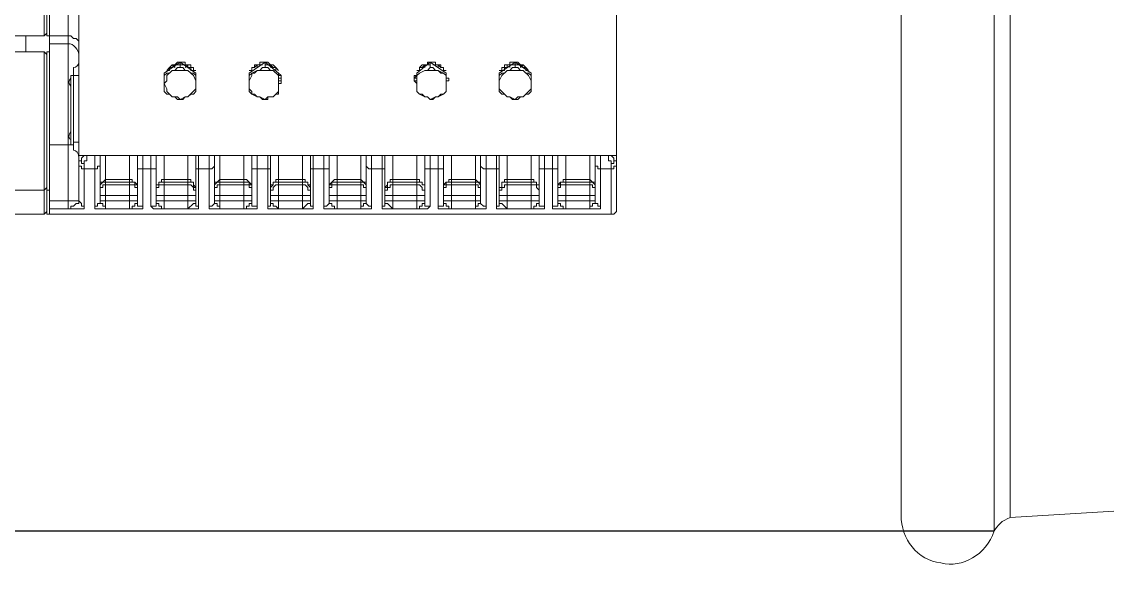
# Model space of a CAD drawing. Header units: millimetres. Extents: x 25083 to 52777, y 24772 to 45779.
# Drawn here: x 46741.4 to 46892.9, y 38468 to 38544.3 of the extents above; entities that cross this region are included whole.
import ezdxf

# ---------------------------------------------------------------- set-up
doc = ezdxf.new("R2010")
doc.units = ezdxf.units.MM

# ---------------------------------------------------------------- blocks, each defined once
blk = doc.blocks.new('zw$F4C5')
blk.add_line((289.66, 5.2), (766.86, 5.2))
at = {"color": 7, "lineweight": 5}
for points in [[(766.86, 316.4), (766.86, 5.2)], [(753.86, 314.17), (753.86, 7.43)], [(769.08, 314.54), (769.08, 7.06)], [(714.12, 49.76), (714.12, 98.78)], [(635.02, 49.39), (635.02, 98.41)], [(634.28, 74.27), (634.28, 96.92)], [(634.65, 96.92), (634.65, 74.27)], [(637.62, 50.13), (637.62, 79.1)], [(639.11, 51.25), (639.11, 78.73)], [(634.28, 74.27), (630.2, 74.27)], [(631.68, 74.27), (631.68, 72.04)], [(634.65, 74.64), (634.28, 74.27)], [(635.02, 74.27), (634.65, 74.27)], [(635.02, 74.27), (637.62, 74.27)], [(639.11, 73.16), (639.11, 73.53), (638.74, 73.9), (638.37, 73.9), (637.99, 74.27), (637.62, 74.27)], [(637.62, 73.16), (635.02, 73.16)], [(634.28, 72.04), (629.82, 72.04)], [(634.65, 71.67), (634.28, 72.04)], [(634.28, 49.39), (634.28, 72.04)], [(634.65, 72.04), (635.02, 72.04)], [(634.65, 72.04), (634.65, 49.39)], [(638.37, 58.3), (638.37, 69.82)], [(653.22, 70.56), (650.99, 69.07)], [(651.74, 69.82), (651.36, 69.44)], [(651.74, 69.82), (651.36, 69.44)], [(652.11, 69.82), (651.74, 69.82), (651.36, 69.44)], [(652.11, 70.19), (651.74, 69.82)], [(651.74, 69.82), (652.11, 69.82), (652.48, 70.19)], [(652.11, 69.82), (651.74, 69.82)], [(651.74, 69.82), (651.74, 69.44)], [(652.11, 70.19), (652.48, 69.82)], [(652.85, 70.19), (652.11, 70.19)], [(652.85, 70.19), (652.11, 70.19)], [(652.48, 70.19), (652.11, 70.19)], [(653.22, 69.82), (652.85, 69.82), (652.48, 69.44), (652.11, 69.44)], [(653.22, 70.56), (652.85, 70.56), (652.48, 70.19)], [(652.48, 70.19), (652.85, 70.19)], [(652.48, 70.19), (652.48, 69.82)], [(653.22, 70.19), (652.85, 70.19)], [(653.22, 70.19), (652.85, 70.19)], [(653.59, 70.56), (653.22, 70.56)], [(653.22, 70.56), (655.45, 69.07)], [(653.22, 69.82), (653.22, 70.56)], [(653.59, 70.19), (653.22, 70.19)], [(653.59, 70.19), (653.22, 70.19)], [(654.33, 69.44), (653.96, 69.44), (653.59, 69.82), (653.22, 69.82)], [(653.96, 70.19), (653.96, 70.56), (653.59, 70.56)], [(653.59, 70.19), (653.96, 70.19)], [(654.33, 70.19), (653.96, 70.19)], [(654.33, 70.19), (653.96, 70.19)], [(654.33, 70.19), (653.96, 70.19)], [(654.33, 70.19), (653.96, 70.19)], [(654.33, 70.19), (653.96, 69.82)], [(654.33, 69.82), (654.33, 70.19)], [(654.71, 70.19), (654.33, 70.19)], [(654.33, 69.82), (654.33, 70.19)], [(654.33, 69.82), (654.71, 69.82)], [(654.71, 69.82), (654.71, 70.19)], [(654.71, 69.44), (654.71, 69.82)], [(655.08, 69.82), (654.71, 69.82)], [(655.08, 69.44), (655.08, 69.82), (654.71, 69.82)], [(655.08, 69.44), (655.08, 69.82), (654.71, 69.82)], [(655.08, 69.44), (655.08, 69.82)], [(665.1, 70.56), (662.88, 69.07)], [(663.25, 69.82), (663.25, 69.44)], [(663.25, 69.82), (663.25, 69.44)], [(663.62, 69.82), (663.25, 69.82)], [(663.62, 69.82), (663.25, 69.82), (663.25, 69.44)], [(663.62, 69.82), (663.25, 69.82)], [(663.62, 69.82), (663.25, 69.82), (663.25, 69.44)], [(663.62, 70.19), (663.99, 70.19)], [(663.62, 70.19), (663.62, 69.82)], [(663.62, 69.82), (663.99, 70.19)], [(663.99, 70.19), (663.62, 70.19)], [(664.36, 70.19), (663.62, 70.19)], [(664.36, 70.19), (663.99, 70.19)], [(663.99, 70.19), (663.99, 69.82)], [(663.99, 70.19), (663.99, 69.82)], [(664.36, 70.19), (663.99, 70.19)], [(664.36, 70.19), (663.99, 70.19)], [(665.1, 69.82), (664.73, 69.82), (664.36, 69.44), (663.99, 69.44)], [(664.73, 70.56), (664.36, 70.56), (664.36, 70.19)], [(664.36, 70.19), (664.73, 70.19)], [(665.1, 70.56), (664.73, 70.56)], [(665.85, 70.19), (665.48, 70.56), (665.1, 70.56)], [(665.1, 70.56), (666.96, 69.07)], [(665.1, 69.82), (665.1, 70.56)], [(665.48, 70.19), (665.1, 70.19)], [(665.48, 70.19), (665.1, 70.19)], [(666.22, 69.44), (665.85, 69.44), (665.48, 69.82), (665.1, 69.82)], [(665.48, 70.19), (665.85, 70.19)], [(665.85, 70.19), (665.48, 70.19)], [(666.22, 70.19), (665.48, 70.19)], [(665.85, 70.19), (665.48, 70.19)], [(666.22, 70.19), (665.85, 70.19)], [(666.22, 69.82), (665.85, 70.19)], [(666.22, 70.19), (665.85, 70.19)], [(665.85, 70.19), (665.85, 69.82)], [(665.85, 69.82), (665.85, 70.19)], [(666.59, 69.82), (666.22, 70.19)], [(666.59, 69.82), (666.22, 69.82)], [(666.59, 69.44), (666.59, 69.82), (666.22, 69.82)], [(666.59, 69.44), (666.59, 69.82), (666.22, 69.82)], [(666.59, 69.82), (666.22, 69.82)], [(666.59, 69.44), (666.59, 69.82)], [(666.96, 69.44), (666.59, 69.82)], [(688.13, 70.56), (686.27, 69.07)], [(687.01, 70.19), (686.64, 69.82)], [(686.64, 69.82), (687.01, 69.82), (687.39, 70.19)], [(687.01, 69.82), (686.64, 69.82)], [(686.64, 69.82), (686.64, 69.44)], [(686.64, 69.82), (686.64, 69.44)], [(687.01, 69.82), (686.64, 69.82), (686.64, 69.44)], [(687.01, 69.82), (686.64, 69.82)], [(686.64, 69.82), (686.64, 69.44)], [(687.39, 70.19), (687.01, 70.19)], [(687.76, 70.19), (687.01, 70.19)], [(687.76, 70.19), (687.01, 70.19)], [(687.76, 70.19), (687.39, 70.19)], [(687.39, 70.19), (687.39, 69.82)], [(687.39, 70.19), (687.39, 69.82)], [(687.76, 70.19), (687.39, 70.19)], [(688.13, 69.82), (687.76, 69.44), (687.39, 69.44)], [(688.13, 70.56), (687.76, 70.56), (687.76, 70.19)], [(687.76, 70.19), (688.13, 70.19)], [(688.5, 70.56), (688.13, 70.56)], [(688.13, 70.56), (690.36, 69.07)], [(688.13, 69.82), (688.13, 70.56)], [(689.24, 69.44), (688.87, 69.44), (688.5, 69.82), (688.13, 69.82)], [(688.87, 70.19), (688.87, 70.56), (688.5, 70.56)], [(688.5, 70.19), (688.87, 70.19)], [(689.24, 70.19), (688.87, 70.19)], [(689.61, 70.19), (688.87, 70.19)], [(689.61, 70.19), (688.87, 70.19)], [(689.24, 70.19), (688.87, 70.19)], [(689.61, 69.82), (689.24, 70.19)], [(689.61, 70.19), (689.24, 70.19)], [(689.24, 70.19), (689.24, 69.82)], [(689.24, 69.82), (689.24, 70.19)], [(689.61, 69.82), (689.61, 70.19)], [(689.99, 69.82), (689.61, 69.82)], [(689.99, 69.44), (689.99, 69.82), (689.61, 69.82)], [(689.99, 69.82), (689.61, 69.82)], [(689.99, 69.44), (689.99, 69.82), (689.61, 69.82)], [(689.99, 69.44), (689.99, 69.82)], [(690.36, 69.44), (689.99, 69.44), (689.99, 69.82)], [(700.01, 70.56), (697.78, 69.07)], [(698.15, 69.82), (698.15, 69.44)], [(698.15, 69.82), (698.15, 69.44)], [(698.53, 69.82), (698.15, 69.82)], [(698.53, 69.82), (698.15, 69.82), (698.15, 69.44)], [(698.53, 69.82), (698.15, 69.82)], [(698.9, 70.19), (698.53, 70.19)], [(698.53, 70.19), (698.53, 69.82)], [(698.53, 69.82), (698.9, 69.82), (698.9, 70.19)], [(698.53, 69.82), (698.53, 69.44)], [(698.9, 70.19), (698.9, 69.82)], [(699.27, 70.19), (698.9, 70.19)], [(699.27, 70.19), (698.9, 70.19)], [(699.27, 70.19), (698.9, 70.19)], [(699.27, 70.19), (698.9, 70.19)], [(700.01, 69.82), (699.64, 69.82), (699.27, 69.44), (698.9, 69.44)], [(699.64, 70.56), (699.27, 70.56), (699.27, 70.19)], [(699.27, 70.19), (699.64, 70.19)], [(699.27, 70.19), (699.27, 69.82)], [(700.01, 70.56), (699.64, 70.56)], [(700.01, 70.19), (699.64, 70.19)], [(700.01, 70.19), (699.64, 70.19)], [(700.75, 70.19), (700.38, 70.56), (700.01, 70.56)], [(700.01, 70.56), (702.24, 69.07)], [(700.01, 69.82), (700.01, 70.56)], [(700.38, 70.19), (700.01, 70.19)], [(700.38, 70.19), (700.01, 70.19)], [(701.13, 69.44), (700.75, 69.44), (700.38, 69.82), (700.01, 69.82)], [(700.38, 70.19), (700.75, 70.19)], [(700.75, 70.19), (700.38, 70.19)], [(701.13, 70.19), (700.38, 70.19)], [(701.13, 70.19), (700.75, 70.19)], [(701.13, 70.19), (700.75, 70.19)], [(701.13, 69.82), (700.75, 70.19)], [(700.75, 70.19), (700.75, 69.82)], [(700.75, 69.82), (701.13, 70.19)], [(701.5, 69.82), (701.13, 70.19)], [(701.5, 69.82), (701.13, 69.82)], [(701.5, 69.44), (701.5, 69.82), (701.13, 69.82)], [(701.87, 69.44), (701.5, 69.82), (701.13, 69.82)], [(701.87, 69.44), (701.5, 69.82)], [(701.87, 69.44), (701.5, 69.82)], [(637.99, 68.7), (638.37, 68.7)], [(637.99, 68.7), (637.99, 59.05)], [(639.11, 68.7), (638.37, 68.7)], [(650.99, 67.59), (651.36, 67.96), (651.36, 68.7), (652.11, 69.44)], [(652.11, 69.44), (651.74, 69.07), (651.36, 69.07), (650.99, 68.7)], [(650.99, 66.47), (650.99, 69.07)], [(650.99, 69.07), (650.99, 68.7)], [(650.99, 68.7), (650.99, 68.33)], [(650.99, 68.7), (650.99, 68.33)], [(650.99, 68.7), (650.99, 68.33)], [(650.99, 68.33), (650.99, 68.7)], [(650.99, 68.33), (650.99, 67.96)], [(651.36, 69.44), (651.74, 69.44)], [(652.11, 69.44), (654.33, 69.44)], [(655.45, 68.7), (655.08, 69.07), (654.71, 69.07), (654.33, 69.44)], [(654.33, 69.44), (655.08, 68.7), (655.45, 67.96), (655.45, 67.59)], [(655.08, 69.44), (654.71, 69.44)], [(655.45, 69.44), (655.08, 69.44)], [(655.45, 68.7), (655.45, 69.07)], [(655.45, 66.47), (655.45, 69.07)], [(655.45, 68.7), (655.45, 68.33)], [(655.45, 68.7), (655.45, 68.33)], [(655.45, 68.33), (655.45, 68.7)], [(655.45, 68.33), (655.45, 68.7)], [(655.45, 67.96), (655.45, 68.33)], [(662.88, 67.59), (662.88, 67.96), (663.25, 68.7), (663.25, 69.07), (663.99, 69.44)], [(663.25, 69.44), (662.88, 69.44)], [(663.99, 69.44), (663.62, 69.07), (663.25, 69.07), (662.88, 68.7)], [(662.88, 66.47), (662.88, 69.07)], [(662.88, 69.07), (662.88, 68.7)], [(662.88, 68.7), (662.88, 68.33)], [(662.88, 68.7), (662.88, 68.33)], [(662.88, 68.7), (662.88, 68.33)], [(662.88, 68.33), (662.88, 68.7)], [(662.88, 68.33), (662.88, 67.96)], [(663.99, 69.44), (666.22, 69.44)], [(666.96, 68.7), (666.22, 69.44)], [(666.22, 69.44), (666.96, 68.7), (666.96, 67.59)], [(667.33, 68.7), (666.96, 69.07)], [(666.96, 66.47), (666.96, 69.07)], [(666.96, 68.7), (667.33, 68.7), (667.33, 68.33)], [(666.96, 68.33), (667.33, 68.33)], [(667.33, 68.33), (667.33, 68.7)], [(667.33, 68.33), (667.33, 68.7)], [(667.33, 68.7), (667.33, 68.33)], [(667.33, 67.96), (667.33, 68.33)], [(685.9, 68.7), (685.9, 68.33)], [(685.9, 68.7), (685.9, 68.33)], [(685.9, 68.7), (685.9, 68.33)], [(685.9, 68.33), (686.27, 68.7)], [(686.27, 68.7), (685.9, 68.7)], [(686.27, 68.33), (685.9, 68.33)], [(685.9, 68.33), (685.9, 67.96)], [(686.27, 67.59), (686.27, 68.7), (686.64, 69.07), (687.39, 69.44)], [(686.64, 69.44), (686.27, 69.44)], [(687.39, 69.44), (686.64, 69.07), (686.27, 68.7)], [(686.27, 66.47), (686.27, 69.07)], [(686.27, 69.07), (686.27, 68.7)], [(687.39, 69.44), (689.24, 69.44)], [(690.36, 68.7), (689.99, 69.07), (689.61, 69.07), (689.24, 69.44)], [(689.24, 69.44), (689.99, 69.07), (690.36, 68.7), (690.36, 67.59)], [(690.36, 66.47), (690.36, 69.07)], [(690.36, 68.7), (690.36, 69.07)], [(690.36, 68.7), (690.36, 68.33)], [(690.36, 68.7), (690.36, 68.33)], [(690.36, 68.33), (690.36, 68.7)], [(690.36, 68.33), (690.36, 68.7)], [(690.73, 68.33), (690.36, 68.33)], [(690.73, 68.33), (690.36, 68.33)], [(690.73, 67.96), (690.73, 68.33), (690.36, 68.33)], [(690.73, 68.33), (690.36, 68.33)], [(697.78, 67.59), (697.78, 67.96), (698.15, 68.7), (698.9, 69.44)], [(698.9, 69.44), (698.53, 69.07), (698.15, 69.07), (697.78, 68.7)], [(698.15, 69.44), (697.78, 69.44)], [(697.78, 66.47), (697.78, 69.07)], [(697.78, 69.07), (697.78, 68.7)], [(697.78, 68.7), (697.78, 68.33)], [(697.78, 68.7), (697.78, 68.33)], [(697.78, 68.7), (697.78, 68.33)], [(697.78, 68.33), (697.78, 68.7)], [(697.78, 68.33), (697.78, 67.96)], [(698.53, 69.44), (698.15, 69.44)], [(698.9, 69.44), (701.13, 69.44)], [(702.24, 68.7), (701.87, 69.07), (701.5, 69.07), (701.13, 69.44)], [(701.13, 69.44), (701.87, 68.7), (702.24, 67.96), (702.24, 67.59)], [(701.5, 69.44), (701.87, 69.44)], [(702.24, 68.7), (702.24, 69.07)], [(702.24, 66.47), (702.24, 69.07)], [(702.24, 68.7), (702.24, 68.33)], [(702.24, 68.7), (702.24, 68.33)], [(702.24, 68.33), (702.24, 68.7)], [(702.24, 68.33), (702.24, 68.7)], [(702.24, 67.96), (702.24, 68.33)], [(637.99, 67.22), (637.99, 60.53)], [(650.99, 67.59), (650.99, 67.96)], [(652.11, 65.73), (651.36, 66.47), (651.36, 66.84), (650.99, 67.59)], [(655.45, 67.59), (655.45, 66.84), (654.33, 65.73)], [(655.45, 67.96), (655.45, 67.59)], [(662.88, 67.59), (662.88, 67.96)], [(663.99, 65.73), (663.25, 66.1), (663.25, 66.47), (662.88, 66.84), (662.88, 67.59)], [(666.96, 67.59), (666.96, 66.47), (666.22, 65.73)], [(666.96, 67.96), (667.33, 67.96)], [(667.33, 67.96), (666.96, 67.96)], [(667.33, 67.96), (667.33, 67.59), (666.96, 67.59)], [(686.27, 67.96), (685.9, 67.96)], [(685.9, 67.96), (686.27, 67.96)], [(686.27, 67.59), (685.9, 67.96)], [(687.39, 65.73), (686.64, 66.1), (686.27, 66.47), (686.27, 67.59)], [(690.36, 67.59), (690.36, 66.47), (689.99, 66.1), (689.24, 65.73)], [(690.73, 67.96), (690.36, 67.96)], [(690.36, 67.96), (690.73, 67.96)], [(690.36, 67.96), (690.36, 67.59)], [(697.78, 67.59), (697.78, 67.96)], [(698.9, 65.73), (697.78, 66.84), (697.78, 67.59)], [(702.24, 67.59), (702.24, 66.84), (701.13, 65.73)], [(702.24, 67.96), (702.24, 67.59)], [(650.99, 66.47), (651.36, 66.1), (651.74, 66.1), (652.11, 65.73)], [(652.11, 65.73), (652.48, 65.73), (652.85, 65.36), (653.22, 65.36)], [(654.33, 65.73), (653.96, 65.73), (653.22, 65.36), (652.85, 65.73), (652.11, 65.73)], [(653.22, 65.36), (653.59, 65.36), (653.96, 65.73), (654.33, 65.73)], [(654.33, 65.73), (654.71, 66.1), (655.08, 66.1), (655.45, 66.47)], [(662.88, 66.47), (663.25, 66.1), (663.62, 66.1), (663.99, 65.73)], [(663.99, 65.73), (664.36, 65.73), (664.73, 65.36), (665.1, 65.36)], [(666.22, 65.73), (665.48, 65.73), (665.1, 65.36), (664.36, 65.73), (663.99, 65.73)], [(665.1, 65.36), (665.48, 65.36), (665.48, 65.73), (666.22, 65.73)], [(666.22, 65.73), (666.59, 66.1), (666.96, 66.1), (666.96, 66.47)], [(686.27, 66.47), (686.64, 66.1), (687.01, 66.1), (687.39, 65.73)], [(687.39, 65.73), (687.76, 65.73), (688.13, 65.36)], [(689.24, 65.73), (688.87, 65.73), (688.13, 65.36), (687.76, 65.73), (687.39, 65.73)], [(688.13, 65.36), (688.5, 65.36), (688.87, 65.73), (689.24, 65.73)], [(689.24, 65.73), (689.61, 66.1), (689.99, 66.1), (690.36, 66.47)], [(697.78, 66.47), (698.15, 66.1), (698.53, 66.1), (698.9, 65.73)], [(698.9, 65.73), (699.27, 65.73), (699.64, 65.36), (700.01, 65.36)], [(701.13, 65.73), (700.38, 65.73), (700.01, 65.36), (699.27, 65.73), (698.9, 65.73)], [(700.01, 65.36), (700.38, 65.36), (700.75, 65.73), (701.13, 65.73)], [(701.13, 65.73), (701.5, 66.1), (701.87, 66.1), (702.24, 66.47)], [(638.37, 59.42), (639.11, 59.42)], [(638.37, 59.05), (635.02, 59.05)], [(637.99, 59.05), (638.37, 59.05)], [(714.12, 57.56), (639.11, 57.56)], [(639.11, 56.82), (639.48, 56.82), (639.48, 57.19)], [(639.85, 56.45), (639.48, 56.45), (639.48, 56.82), (639.11, 56.82)], [(639.85, 55.7), (639.48, 55.7), (639.48, 56.08), (639.11, 56.08)], [(639.48, 57.19), (639.85, 57.56)], [(639.85, 56.45), (639.85, 56.82), (640.22, 56.82), (640.22, 57.56)], [(639.85, 56.45), (639.85, 50.5)], [(641.34, 50.5), (641.34, 57.56)], [(642.08, 56.08), (641.71, 56.08), (641.71, 55.7), (641.34, 55.7)], [(642.08, 50.88), (642.08, 57.56)], [(642.82, 57.56), (642.82, 50.13)], [(646.16, 50.13), (646.16, 57.56)], [(647.28, 57.56), (647.28, 50.88)], [(648.02, 55.7), (647.28, 55.7), (647.28, 56.08)], [(648.02, 57.56), (648.02, 50.5)], [(649.14, 50.5), (649.14, 57.56)], [(649.88, 56.08), (649.88, 55.7), (649.14, 55.7)], [(649.88, 50.88), (649.88, 57.56)], [(650.99, 57.56), (650.99, 50.13)], [(654.33, 50.13), (654.33, 57.56)], [(655.45, 57.56), (655.45, 50.88)], [(655.82, 55.7), (655.45, 55.7), (655.45, 56.08)], [(655.82, 57.56), (655.82, 50.5)], [(657.31, 50.5), (657.31, 57.56)], [(658.05, 56.08), (657.68, 55.7), (657.31, 55.7)], [(658.05, 50.88), (658.05, 57.56)], [(658.79, 57.56), (658.79, 50.13)], [(662.13, 50.13), (662.13, 57.56)], [(663.25, 57.56), (663.25, 50.88)], [(663.99, 55.7), (663.25, 55.7), (663.25, 56.08)], [(663.99, 57.56), (663.99, 50.5)], [(665.48, 50.5), (665.48, 57.56)], [(665.85, 56.08), (665.85, 55.7), (665.48, 55.7)], [(665.85, 50.88), (665.85, 57.56)], [(666.96, 57.56), (666.96, 50.13)], [(670.3, 50.13), (670.3, 57.56)], [(671.42, 57.56), (671.42, 50.88)], [(671.79, 55.7), (671.42, 55.7), (671.42, 56.08)], [(671.79, 57.56), (671.79, 50.5)], [(673.27, 50.5), (673.27, 57.56)], [(674.02, 56.08), (674.02, 55.7), (673.27, 55.7)], [(674.02, 50.88), (674.02, 57.56)], [(675.13, 57.56), (675.13, 50.13)], [(678.47, 50.13), (678.47, 57.56)], [(679.22, 57.56), (679.22, 50.88)], [(679.96, 55.7), (679.59, 55.7), (679.22, 56.08)], [(679.96, 57.56), (679.96, 50.5)], [(681.44, 50.5), (681.44, 57.56)], [(681.82, 56.08), (681.82, 55.7), (681.44, 55.7)], [(681.82, 50.88), (681.82, 57.56)], [(682.93, 57.56), (682.93, 50.13)], [(686.27, 50.13), (686.27, 57.56)], [(687.39, 57.56), (687.39, 50.88)], [(688.13, 55.7), (687.39, 55.7), (687.39, 56.08)], [(688.13, 57.56), (688.13, 50.5)], [(689.24, 50.5), (689.24, 57.56)], [(689.99, 56.08), (689.99, 55.7), (689.24, 55.7)], [(689.99, 50.88), (689.99, 57.56)], [(691.1, 57.56), (691.1, 50.13)], [(694.44, 50.13), (694.44, 57.56)], [(695.18, 57.56), (695.18, 50.88)], [(695.93, 55.7), (695.56, 55.7), (695.18, 56.08)], [(695.93, 57.56), (695.93, 50.5)], [(697.41, 50.5), (697.41, 57.56)], [(697.78, 56.08), (697.78, 55.7), (697.41, 55.7)], [(697.78, 50.88), (697.78, 57.56)], [(698.9, 57.56), (698.9, 50.13)], [(702.24, 50.13), (702.24, 57.56)], [(703.35, 57.56), (703.35, 50.88)], [(704.1, 55.7), (703.35, 55.7), (703.35, 56.08)], [(704.1, 57.56), (704.1, 50.5)], [(705.21, 50.5), (705.21, 57.56)], [(705.95, 56.08), (705.95, 55.7), (705.21, 55.7)], [(705.95, 50.88), (705.95, 57.56)], [(707.07, 57.56), (707.07, 50.13)], [(710.41, 50.13), (710.41, 57.56)], [(711.15, 57.56), (711.15, 50.88)], [(711.9, 55.7), (711.52, 55.7), (711.52, 56.08), (711.15, 56.08)], [(711.9, 57.56), (711.9, 50.5)], [(713.01, 57.56), (713.01, 56.82), (713.38, 56.82), (713.38, 56.45)], [(714.12, 56.82), (713.75, 56.82), (713.75, 57.19), (713.38, 57.56)], [(714.12, 56.82), (713.75, 56.82), (713.75, 56.45), (713.38, 56.45)], [(713.38, 49.39), (713.38, 56.45)], [(714.12, 56.08), (713.75, 56.08), (713.75, 55.7), (713.38, 55.7)], [(641.34, 55.7), (639.85, 55.7)], [(649.14, 55.7), (648.02, 55.7)], [(657.31, 55.7), (655.82, 55.7)], [(665.48, 55.7), (663.99, 55.7)], [(673.27, 55.7), (671.79, 55.7)], [(681.44, 55.7), (679.96, 55.7)], [(689.24, 55.7), (688.13, 55.7)], [(697.41, 55.7), (695.93, 55.7)], [(705.21, 55.7), (704.1, 55.7)], [(713.38, 55.7), (711.9, 55.7)], [(634.65, 53.1), (634.28, 52.73)], [(642.08, 53.1), (642.08, 53.85), (642.45, 53.85), (642.82, 54.22)], [(642.82, 53.85), (642.45, 53.85), (642.08, 53.48), (642.08, 53.1)], [(642.82, 53.48), (642.45, 53.48), (642.45, 53.1), (642.08, 53.1), (642.08, 52.36)], [(642.82, 54.22), (646.16, 54.22)], [(646.16, 53.85), (642.82, 53.85)], [(646.16, 53.48), (642.82, 53.48)], [(646.16, 54.22), (646.54, 54.22), (646.54, 53.85), (646.91, 53.85), (647.28, 53.48), (647.28, 53.1)], [(646.16, 53.85), (646.91, 53.85), (646.91, 53.48), (647.28, 53.48), (647.28, 53.1)], [(646.16, 53.48), (646.91, 53.48), (646.91, 53.1), (647.28, 53.1), (647.28, 52.36)], [(649.88, 53.1), (649.88, 53.48), (650.25, 53.48), (650.25, 53.85), (650.62, 53.85), (650.62, 54.22), (650.99, 54.22)], [(650.99, 53.85), (650.25, 53.85), (650.25, 53.48), (649.88, 53.48), (649.88, 53.1)], [(650.99, 53.48), (650.25, 53.48), (650.25, 53.1), (649.88, 53.1), (649.88, 52.36)], [(650.99, 54.22), (654.33, 54.22)], [(654.33, 53.85), (650.99, 53.85)], [(654.33, 53.48), (650.99, 53.48)], [(654.33, 54.22), (654.71, 54.22), (654.71, 53.85), (655.08, 53.85), (655.08, 53.48), (655.45, 53.1)], [(654.33, 53.85), (655.08, 53.85), (655.08, 53.1)], [(654.33, 53.48), (654.71, 53.48), (655.08, 53.1), (655.08, 52.73), (655.45, 52.73), (655.45, 52.36)], [(655.08, 53.1), (655.45, 53.1)], [(658.05, 53.1), (658.05, 53.85), (658.42, 53.85), (658.79, 54.22)], [(658.79, 53.85), (658.42, 53.85), (658.05, 53.48), (658.05, 53.1)], [(658.79, 53.48), (658.42, 53.48), (658.42, 53.1), (658.05, 53.1), (658.05, 52.36)], [(658.79, 54.22), (662.13, 54.22)], [(662.13, 53.85), (658.79, 53.85)], [(662.13, 53.48), (658.79, 53.48)], [(662.13, 54.22), (662.5, 54.22), (663.25, 53.48), (663.25, 53.1)], [(662.13, 53.85), (662.88, 53.85), (662.88, 53.48), (663.25, 53.48), (663.25, 53.1)], [(662.13, 53.48), (662.88, 53.48), (662.88, 53.1), (663.25, 53.1), (663.25, 52.36)], [(665.85, 53.1), (665.85, 53.48), (666.22, 53.48), (666.22, 53.85), (666.59, 53.85), (666.59, 54.22), (666.96, 54.22)], [(666.96, 53.85), (666.22, 53.85), (666.22, 53.48), (665.85, 53.1)], [(666.96, 53.48), (666.59, 53.48), (666.22, 53.1), (666.22, 52.73), (665.85, 52.73), (665.85, 52.36)], [(666.96, 54.22), (670.3, 54.22)], [(670.3, 53.85), (666.96, 53.85)], [(670.3, 53.48), (666.96, 53.48)], [(670.3, 54.22), (670.67, 54.22), (670.67, 53.85), (671.05, 53.85), (671.05, 53.48), (671.42, 53.48), (671.42, 53.1)], [(670.3, 53.85), (671.05, 53.85), (671.05, 53.48), (671.42, 53.1)], [(670.3, 53.48), (670.67, 53.48), (671.05, 53.1), (671.05, 52.73), (671.42, 52.73), (671.42, 52.36)], [(674.02, 53.1), (674.02, 53.48), (674.76, 54.22), (675.13, 54.22)], [(675.13, 53.85), (674.39, 53.85), (674.39, 53.48), (674.02, 53.48), (674.02, 53.1)], [(675.13, 53.48), (674.39, 53.48), (674.39, 53.1), (674.02, 53.1), (674.02, 52.36)], [(675.13, 54.22), (678.47, 54.22)], [(678.47, 53.85), (675.13, 53.85)], [(678.47, 53.48), (675.13, 53.48)], [(678.47, 54.22), (678.84, 53.85), (679.22, 53.85), (679.22, 53.1)], [(678.47, 53.85), (678.84, 53.85), (679.22, 53.48), (679.22, 53.1)], [(678.47, 53.48), (678.84, 53.48), (678.84, 53.1), (679.22, 53.1), (679.22, 52.36)], [(681.82, 53.1), (682.19, 53.48), (682.19, 53.85), (682.56, 53.85), (682.56, 54.22), (682.93, 54.22)], [(682.93, 53.48), (682.56, 53.48), (682.56, 53.1), (682.19, 53.1), (682.19, 52.73), (681.82, 52.73), (681.82, 52.36)], [(682.19, 53.1), (681.82, 53.1)], [(682.93, 53.85), (682.19, 53.85), (682.19, 53.1)], [(682.93, 54.22), (686.27, 54.22)], [(686.27, 53.85), (682.93, 53.85)], [(686.27, 53.48), (682.93, 53.48)], [(686.27, 54.22), (686.64, 54.22), (686.64, 53.85), (687.01, 53.85), (687.01, 53.48), (687.39, 53.48), (687.39, 53.1)], [(686.27, 53.85), (687.01, 53.85), (687.01, 53.48), (687.39, 53.48), (687.39, 53.1)], [(686.27, 53.48), (686.64, 53.48), (687.01, 53.1), (687.01, 52.73), (687.39, 52.73), (687.39, 52.36)], [(689.99, 53.1), (689.99, 53.48), (690.36, 53.85), (690.73, 53.85), (690.73, 54.22), (691.1, 54.22)], [(691.1, 53.85), (690.36, 53.85), (690.36, 53.48), (689.99, 53.48), (689.99, 53.1)], [(691.1, 53.48), (690.36, 53.48), (690.36, 53.1), (689.99, 53.1), (689.99, 52.36)], [(691.1, 54.22), (694.44, 54.22)], [(694.44, 53.85), (691.1, 53.85)], [(694.44, 53.48), (691.1, 53.48)], [(694.44, 54.22), (694.81, 53.85), (695.18, 53.85), (695.18, 53.1)], [(694.44, 53.85), (694.81, 53.85), (695.18, 53.48), (695.18, 53.1)], [(694.44, 53.48), (694.81, 53.48), (694.81, 53.1), (695.18, 53.1), (695.18, 52.36)], [(697.78, 53.1), (698.15, 53.1), (698.15, 53.85), (698.53, 53.85), (698.53, 54.22), (698.9, 54.22)], [(698.9, 53.48), (698.53, 53.48), (698.53, 53.1), (698.15, 53.1), (698.15, 52.73), (697.78, 52.73), (697.78, 52.36)], [(698.15, 53.1), (697.78, 53.1)], [(698.9, 53.85), (698.15, 53.85), (698.15, 53.1)], [(698.9, 54.22), (702.24, 54.22)], [(702.24, 53.85), (698.9, 53.85)], [(702.24, 53.48), (698.9, 53.48)], [(702.24, 54.22), (702.61, 54.22), (702.61, 53.85), (702.98, 53.85), (702.98, 53.48), (703.35, 53.48), (703.35, 53.1)], [(702.24, 53.85), (702.98, 53.85), (702.98, 53.48), (703.35, 53.48), (703.35, 53.1)], [(702.24, 53.48), (702.98, 53.48), (702.98, 53.1), (703.35, 52.73), (703.35, 52.36)], [(705.95, 53.1), (705.95, 53.48), (706.32, 53.85), (706.7, 53.85), (706.7, 54.22), (707.07, 54.22)], [(707.07, 53.85), (706.32, 53.85), (706.32, 53.48), (705.95, 53.48), (705.95, 53.1)], [(707.07, 53.48), (706.32, 53.48), (706.32, 53.1), (705.95, 53.1), (705.95, 52.36)], [(707.07, 54.22), (710.41, 54.22)], [(710.41, 53.85), (707.07, 53.85)], [(710.41, 53.48), (707.07, 53.48)], [(710.41, 54.22), (710.78, 53.85), (711.15, 53.85), (711.15, 53.1)], [(710.41, 53.85), (710.78, 53.85), (711.15, 53.48), (711.15, 53.1)], [(710.41, 53.48), (710.78, 53.48), (710.78, 53.1), (711.15, 53.1), (711.15, 52.36)], [(634.28, 52.73), (629.82, 52.73)], [(635.02, 52.73), (634.65, 52.73)], [(647.28, 51.99), (642.08, 51.99)], [(655.45, 51.99), (649.88, 51.99)], [(663.25, 51.99), (658.05, 51.99)], [(671.42, 51.99), (665.85, 51.99)], [(679.22, 51.99), (674.02, 51.99)], [(687.39, 51.99), (681.82, 51.99)], [(695.18, 51.99), (689.99, 51.99)], [(703.35, 51.99), (697.78, 51.99)], [(711.15, 51.99), (705.95, 51.99)], [(635.02, 51.25), (639.11, 51.25)], [(637.62, 50.13), (635.02, 50.13)], [(637.62, 50.13), (637.99, 50.13), (637.99, 50.5)], [(637.62, 50.13), (639.85, 50.13), (639.85, 50.5)], [(639.11, 51.25), (639.11, 50.88), (638.74, 50.88), (638.37, 50.5), (637.99, 50.5)], [(639.11, 51.25), (639.48, 50.88), (639.48, 50.5), (639.85, 50.5)], [(641.34, 50.5), (641.71, 50.5), (641.71, 50.88), (642.08, 50.88)], [(641.34, 50.5), (641.34, 50.13), (642.82, 50.13)], [(642.08, 51.25), (647.28, 51.25)], [(642.82, 50.5), (642.45, 50.5), (642.45, 50.88), (642.08, 50.88)], [(642.82, 50.13), (642.82, 50.5)], [(646.16, 50.13), (642.82, 50.13)], [(647.28, 50.88), (646.91, 50.88), (646.91, 50.5), (646.54, 50.5), (646.54, 50.13), (646.16, 50.13)], [(646.54, 50.13), (646.16, 50.13)], [(648.02, 50.5), (648.02, 50.13), (646.54, 50.13)], [(647.28, 50.88), (647.28, 50.5), (648.02, 50.5)], [(649.14, 50.5), (649.88, 50.5), (649.88, 50.88)], [(649.14, 50.5), (649.51, 50.13), (650.99, 50.13)], [(649.88, 51.25), (655.45, 51.25)], [(650.62, 50.5), (650.25, 50.5), (650.25, 50.88), (649.88, 50.88)], [(650.99, 50.13), (650.62, 50.13), (650.62, 50.5)], [(654.33, 50.13), (650.99, 50.13)], [(655.08, 50.88), (654.33, 50.13)], [(654.71, 50.13), (654.33, 50.13)], [(655.82, 50.5), (655.82, 50.13), (654.71, 50.13)], [(655.45, 50.88), (655.08, 50.88)], [(655.45, 50.88), (655.45, 50.5), (655.82, 50.5)], [(657.31, 50.5), (657.68, 50.5), (658.05, 50.88)], [(657.31, 50.5), (657.31, 50.13), (658.79, 50.13)], [(658.05, 51.25), (663.25, 51.25)], [(658.79, 50.5), (658.42, 50.5), (658.42, 50.88), (658.05, 50.88)], [(658.79, 50.13), (658.79, 50.5)], [(662.13, 50.13), (658.79, 50.13)], [(663.25, 50.88), (662.88, 50.88), (662.88, 50.5), (662.5, 50.5), (662.5, 50.13), (662.13, 50.13)], [(662.5, 50.13), (662.13, 50.13)], [(663.99, 50.5), (663.99, 50.13), (662.5, 50.13)], [(663.25, 50.88), (663.25, 50.5), (663.99, 50.5)], [(665.48, 50.5), (665.85, 50.5), (665.85, 50.88)], [(665.48, 50.5), (665.48, 50.13), (666.96, 50.13)], [(665.85, 51.25), (671.42, 51.25)], [(666.59, 50.5), (666.22, 50.5), (666.22, 50.88), (665.85, 50.88)], [(666.96, 50.13), (666.59, 50.5)], [(670.3, 50.13), (666.96, 50.13)], [(671.05, 50.88), (670.3, 50.13)], [(670.67, 50.13), (670.3, 50.13)], [(671.79, 50.5), (671.79, 50.13), (670.67, 50.13)], [(671.42, 50.88), (671.05, 50.88)], [(671.42, 50.88), (671.42, 50.5), (671.79, 50.5)], [(673.27, 50.5), (673.65, 50.5), (674.02, 50.88)], [(673.27, 50.5), (673.27, 50.13), (675.13, 50.13)], [(674.02, 51.25), (679.22, 51.25)], [(674.76, 50.5), (674.39, 50.5), (674.39, 50.88), (674.02, 50.88)], [(675.13, 50.13), (674.76, 50.13), (674.76, 50.5)], [(678.47, 50.13), (675.13, 50.13)], [(679.22, 50.88), (678.84, 50.88), (678.84, 50.5), (678.47, 50.5), (678.47, 50.13)], [(679.96, 50.5), (679.96, 50.13), (678.47, 50.13)], [(679.22, 50.88), (679.59, 50.5), (679.96, 50.5)], [(681.44, 50.5), (681.82, 50.5), (681.82, 50.88)], [(681.44, 50.5), (681.44, 50.13), (682.93, 50.13)], [(681.82, 51.25), (687.39, 51.25)], [(682.56, 50.5), (682.19, 50.88), (681.82, 50.88)], [(682.93, 50.13), (682.56, 50.5)], [(686.27, 50.13), (682.93, 50.13)], [(687.01, 50.88), (687.01, 50.5), (686.64, 50.5), (686.64, 50.13), (686.27, 50.13)], [(686.64, 50.13), (686.27, 50.13)], [(688.13, 50.5), (687.76, 50.13), (686.64, 50.13)], [(687.39, 50.88), (687.01, 50.88)], [(687.39, 50.88), (687.39, 50.5), (688.13, 50.5)], [(689.24, 50.5), (689.99, 50.5), (689.99, 50.88)], [(689.24, 50.5), (689.24, 50.13), (691.1, 50.13)], [(689.99, 51.25), (695.18, 51.25)], [(690.73, 50.5), (690.36, 50.5), (690.36, 50.88), (689.99, 50.88)], [(691.1, 50.13), (690.73, 50.13), (690.73, 50.5)], [(694.44, 50.13), (691.1, 50.13)], [(695.18, 50.88), (694.81, 50.88), (694.81, 50.5), (694.44, 50.5), (694.44, 50.13)], [(695.93, 50.5), (695.93, 50.13), (694.44, 50.13)], [(695.18, 50.88), (695.56, 50.5), (695.93, 50.5)], [(697.41, 50.5), (697.78, 50.5), (697.78, 50.88)], [(697.41, 50.5), (697.41, 50.13), (698.9, 50.13)], [(697.78, 51.25), (703.35, 51.25)], [(698.53, 50.5), (698.15, 50.88), (697.78, 50.88)], [(698.9, 50.13), (698.53, 50.5)], [(702.24, 50.13), (698.9, 50.13)], [(703.35, 50.88), (702.98, 50.88), (702.98, 50.5), (702.61, 50.5), (702.61, 50.13), (702.24, 50.13)], [(702.61, 50.13), (702.24, 50.13)], [(704.1, 50.5), (704.1, 50.13), (702.61, 50.13)], [(703.35, 50.88), (703.35, 50.5), (704.1, 50.5)], [(705.21, 50.5), (705.95, 50.5), (705.95, 50.88)], [(705.21, 50.5), (705.21, 50.13), (707.07, 50.13)], [(705.95, 51.25), (711.15, 51.25)], [(706.7, 50.5), (706.32, 50.5), (706.32, 50.88), (705.95, 50.88)], [(707.07, 50.13), (706.7, 50.13), (706.7, 50.5)], [(710.41, 50.13), (707.07, 50.13)], [(711.15, 50.88), (710.78, 50.88), (710.78, 50.5), (710.41, 50.5), (710.41, 50.13)], [(710.78, 50.13), (710.41, 50.13)], [(711.9, 50.5), (711.9, 50.13), (710.78, 50.13)], [(711.15, 50.88), (711.52, 50.88), (711.52, 50.5), (711.9, 50.5)], [(634.28, 49.39), (629.82, 49.39)], [(634.65, 49.76), (634.28, 49.39)], [(634.65, 49.39), (713.75, 49.39)], [(713.75, 49.39), (714.12, 49.76)], [(769.08, 7.06), (798.79, 8.91)]]:
    blk.add_lwpolyline(points, dxfattribs=at)
for points in [[(639.11, 71.3), (639.11, 72.42), (638.37, 73.16), (637.62, 73.16)], [(638.37, 69.82), (638.74, 69.82), (639.11, 70.19), (639.11, 70.56)], [(637.99, 68.33), (637.62, 67.96), (637.62, 67.59), (637.99, 67.22)], [(637.99, 60.9), (637.62, 60.53), (637.62, 59.79), (637.99, 59.79)], [(639.11, 57.19), (639.11, 57.93), (638.74, 58.3), (638.37, 58.3)], [(713.75, 49.39), (713.75, 49.39), (714.12, 49.76), (714.12, 49.76)], [(753.86, 7.43), (753.86, 4.08), (756.09, 1.11), (759.43, 0.74)], [(769.08, 7.06), (767.97, 6.68), (767.23, 5.94), (766.86, 5.2)], [(759.43, 0.74), (762.4, 0), (765.74, 1.86), (766.86, 5.2)]]:
    blk.add_open_spline(points, degree=3, dxfattribs=at)

msp = doc.modelspace()

# ---------------------------------------------------------------- block references
msp.add_blockref('zw$F4C5', (46110.278, 38468.039))

doc.saveas('drawing.dxf')
